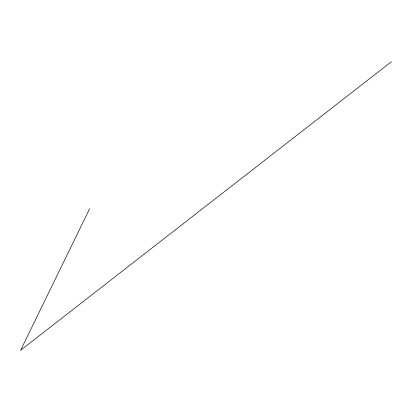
<?xml version="1.0" encoding="UTF-8"?>
<svg xmlns="http://www.w3.org/2000/svg" width="412" height="412" viewBox="0 0 412 412"><rect width="100%" height="100%" fill="white"/><g stroke="black" fill="none" stroke-linecap="round" stroke-linejoin="round"><path stroke-width="0.62" d="M89.62 208.776L20.6 350.293L391.4 61.707"/></g></svg>
